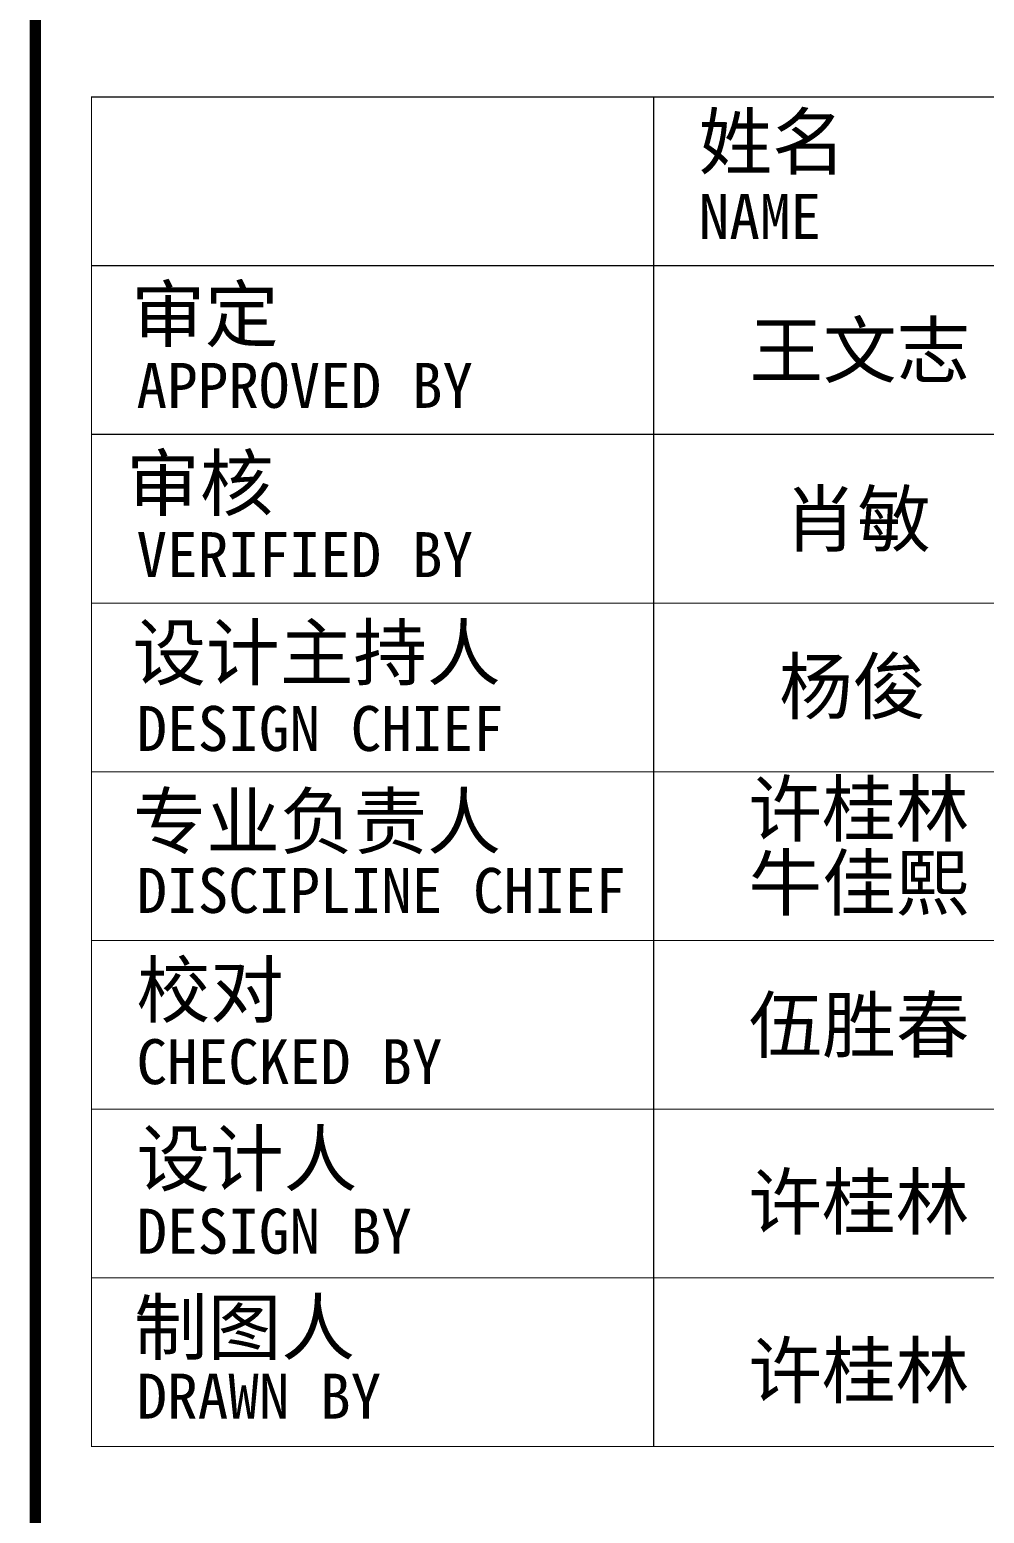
# Model space of a CAD drawing. Extents: x 332286 to 1463507, y -720758 to 86974.
# Drawn here: x 1286880 to 1291125, y -510064 to -503468 of the extents above; entities that cross this region are included whole.
import ezdxf
from ezdxf.enums import TextEntityAlignment as Align

# ---------------------------------------------------------------- set-up
doc = ezdxf.new("R2010")
doc.units = 0
doc.header["$LTSCALE"] = 1000
doc.header["$MEASUREMENT"] = 0
doc.layers.get('0').update_dxf_attribs({"linetype": 'CONTINUOUS'})
doc.layers.add('水专业电子签名', color=7, linetype='CONTINUOUS')
doc.styles.add('X-104 9#平面绑定$0$图签信息$0$华文细黑', font='STXIHEI.TTF', dxfattribs={"height": 10})
doc.styles.add('华文细黑', font='STXIHEI.TTF', dxfattribs={"width": 0.7, "height": 10})

# ---------------------------------------------------------------- blocks, each defined once
blk = doc.blocks.new('X-104 9#平面绑定$0$图签信息')
at = {"const_width": 0.5}
blk.add_lwpolyline([(-65, 0), (0, 0), (0, 500.5), (-65, 500.5)], close=True, dxfattribs=at)
at = {"const_width": 0.05}
for points in [[(-62.5, 103.262), (-2.5, 103.262), (-2.5, 163.262), (-62.5, 163.262), (-62.5, 103.262)], [(-37.5, 163.262), (-37.5, 103.262)], [(-62.5, 155.762), (-2.5, 155.762)], [(-62.5, 148.262), (-2.5, 148.262)], [(-62.5, 140.762), (-2.5, 140.762)], [(-62.5, 133.262), (-2.5, 133.262)], [(-62.5, 125.762), (-2.5, 125.762)], [(-62.5, 118.262), (-2.5, 118.262)], [(-62.5, 110.762), (-2.5, 110.762)]]:
    blk.add_lwpolyline(points, dxfattribs=at)
at = {"style": 'X-104 9#平面绑定$0$图签信息$0$华文细黑'}
for s, height, p in [('姓名', 2.4, (-35.504, 162.474)), ('NAME', 2, (-35.5, 158.956)), ('审定', 2.4, (-60.729, 154.808)), ('APPROVED BY', 2, (-60.5, 151.442)), ('审核', 2.4, (-60.955, 147.294)), ('VERIFIED BY', 2, (-60.5, 143.915)), ('设计主持人', 2.4, (-60.678, 139.762)), ('DESIGN CHIEF', 2, (-60.5, 136.185)), ('专业负责人', 2.4, (-60.667, 132.262)), ('DISCIPLINE CHIEF', 2, (-60.5, 128.984)), ('校对', 2.4, (-60.5, 124.762)), ('CHECKED BY', 2, (-60.5, 121.371)), ('设计人', 2.4, (-60.5, 117.262)), ('DESIGN BY', 2, (-60.5, 113.832)), ('制图人', 2.4, (-60.606, 109.762)), ('DRAWN BY', 2, (-60.5, 106.498))]:
    blk.add_text(s, height=height, dxfattribs=at).set_placement(p, align=Align.TOP_LEFT)
blk = doc.blocks.new('X-104 9#平面绑定$0$图签-A1')
blk.add_blockref('X-104 9#平面绑定$0$图签信息', (0, 0))
blk = doc.blocks.new('水专业电子签名')
at = {"layer": '水专业电子签名', "style": '华文细黑'}
for s, p in [('王文志', (742972.4, 137209.9)), ('肖敏', (743125, 136459.9)), ('杨俊', (743104, 135714.9)), ('许桂林', (742967.7, 135170.2)), ('牛佳熙', (742967.7, 134842.2)), ('伍胜春', (742968.8, 134209.9)), ('许桂林', (742967.7, 133423.4)), ('许桂林', (742967.7, 132673.5))]:
    blk.add_text(s, height=240, dxfattribs=at).set_placement(p, align=Align.TOP_LEFT)

msp = doc.modelspace()

# ---------------------------------------------------------------- block references
at = {"xscale": 100, "yscale": 100, "zscale": 100}
msp.add_blockref('X-104 9#平面绑定$0$图签-A1', (1293405, -520093.3), dxfattribs=at)
at = {"layer": '水专业电子签名', "color": 8}
msp.add_blockref('水专业电子签名', (547108.1, -641983), dxfattribs=at)

doc.saveas('drawing.dxf')
